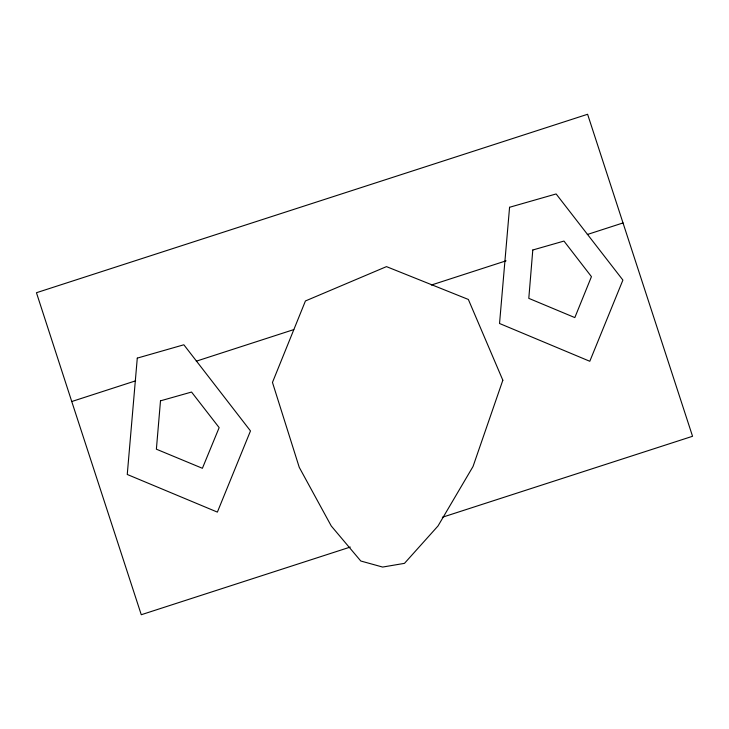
<?xml version="1.0" encoding="UTF-8"?>
<svg xmlns="http://www.w3.org/2000/svg" width="729" height="729" viewBox="0 0 729 729"><rect width="100%" height="100%" fill="white"/><g stroke="black" fill="none" stroke-linecap="round" stroke-linejoin="round"><path stroke-width="1.09" d="M442.357 517.262L692.55 436.279L587.601 114.271L36.45 292.721L71.752 401.524L135.658 380.82M196.311 361.174L293.787 329.599M431.34 285.039L506.072 260.827M587.301 234.51L623.04 222.937M350.303 547.06L141.271 614.729L71.752 401.524M532.79 250.001L528.798 298.352L574.826 317.589L591.447 276.646L563.973 241.071L532.79 250.001M137.28 358.112L127.256 474.47L217.379 512.104L250.484 430.921L183.854 344.781L137.28 358.112M160.498 400.832L156.38 449.192L202.398 468.291L219.156 427.622L191.545 392.047L160.498 400.832M509.571 207.273L499.538 323.494L589.797 361.274L622.903 280.082L556.136 193.95L509.571 207.273M502.837 380.228L473.03 466.496L438.001 525.983L404.477 563.353L382.634 567.062L360.791 561.011L331.258 525.983L299.245 467.325L272.464 382.424L305.433 300.959L386.479 266.623L468.355 299.455L502.837 380.228"/></g></svg>
